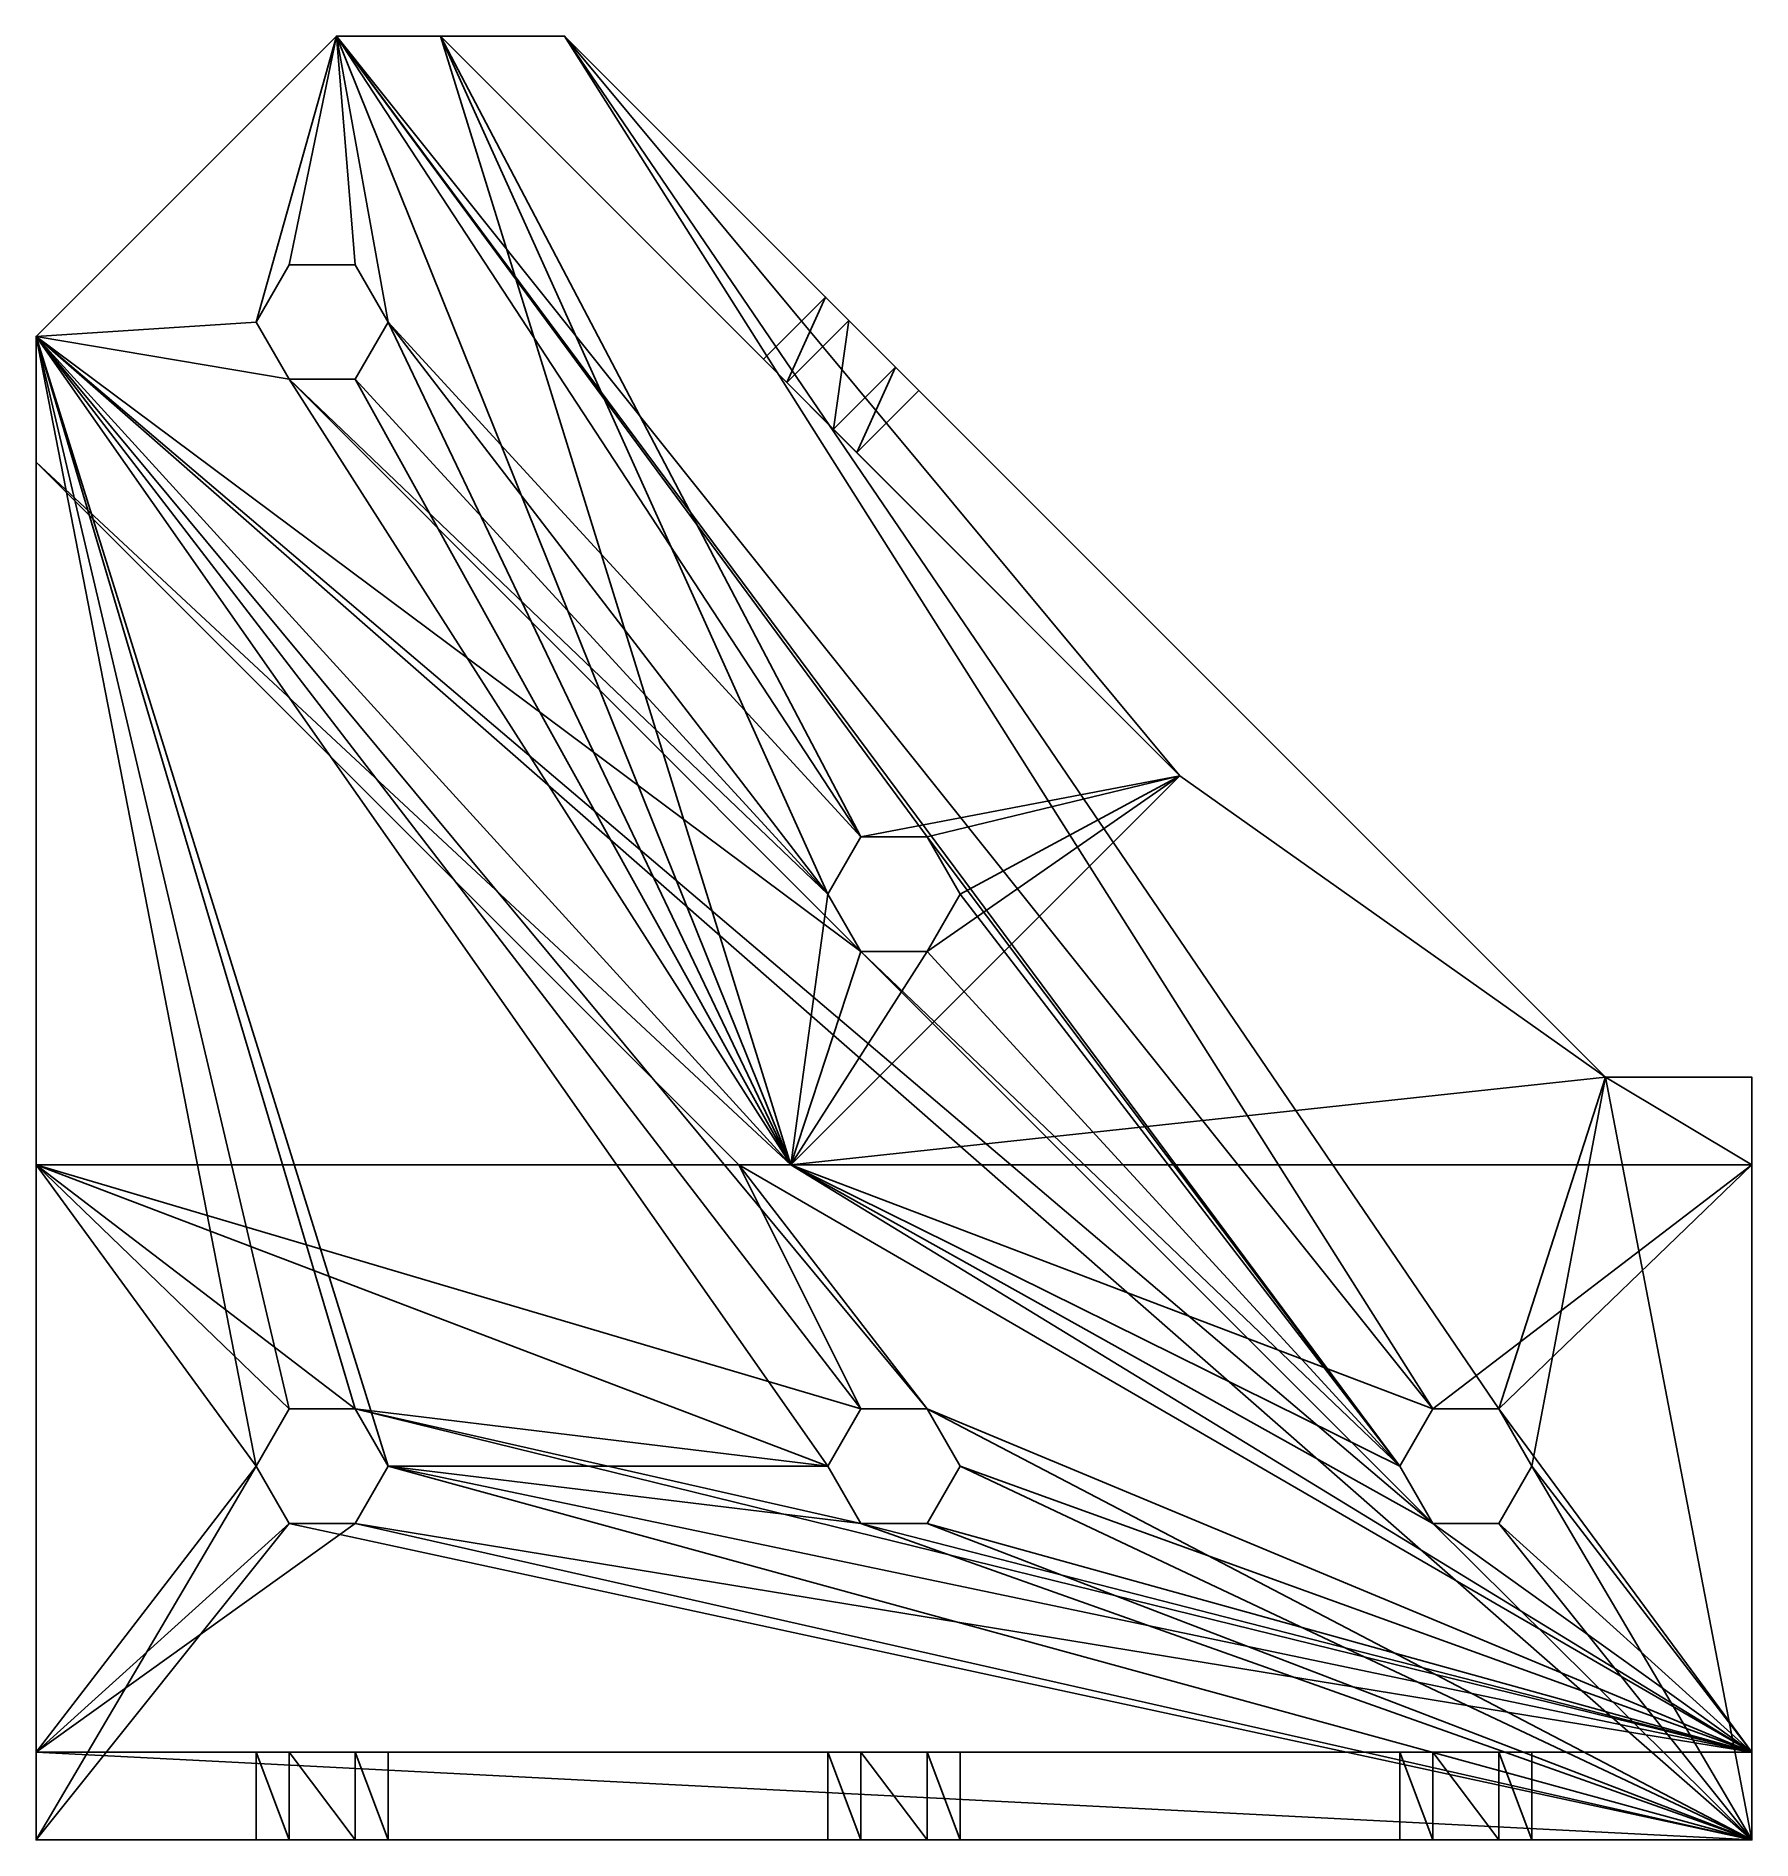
# Model space of a CAD drawing. Header units: metres. Extents: x -7.5 to 37.5, y -9.8 to 37.5.
import ezdxf

# ---------------------------------------------------------------- set-up
doc = ezdxf.new("R2010")
doc.units = ezdxf.units.M

msp = doc.modelspace()

# ---------------------------------------------------------------- linework, layer by layer
for points in [[(-1.73205, 30, -10), (-7.4999, 29.623199, -10), (0.376894, 37.5, -10)], [(-7.4999, 29.623199, -10), (-7.4999, 29.623199, -7.5), (0.376894, 37.5, -10)], [(0.376894, 37.5, -10), (-7.4999, 29.623199, -7.5), (0.376894, 37.5, -7.5)], [(0.376894, 37.5, -7.5), (-7.4999, 29.623199, -7.5), (-1.73205, 30, -7.5)], [(-0.866025, 31.5, -10), (-1.73205, 30, -10), (0.376894, 37.5, -10)], [(0.376894, 37.5, -7.5), (-1.73205, 30, -7.5), (-0.866025, 31.5, -7.5)], [(-0.866025, 31.5, -10), (0.376894, 37.5, -10), (0.866025, 31.5, -10)], [(0.376894, 37.5, -7.5), (-0.866025, 31.5, -7.5), (0.866025, 31.5, -7.5)], [(29.134001, 1.5, -10), (0.376894, 37.5, -10), (6.3587, 37.5, -10)], [(14.134, 16.5, -10), (0.376894, 37.5, -10), (15.866, 16.5, -10)], [(28.2679, 0, -10), (0.376894, 37.5, -10), (29.134001, 1.5, -10)], [(1.73205, 30, -10), (0.866025, 31.5, -10), (0.376894, 37.5, -10)], [(28.2679, 0, -10), (15.866, 16.5, -10), (0.376894, 37.5, -10)], [(14.134, 16.5, -10), (1.73205, 30, -10), (0.376894, 37.5, -10)], [(0.376894, 37.5, -10), (0.376894, 37.5, -7.5), (6.3587, 37.5, -10)], [(6.3587, 37.5, -10), (0.376894, 37.5, -7.5), (3.10646, 37.5, -7.5)], [(3.10646, 37.5, -7.5), (0.376894, 37.5, -7.5), (12.294, 7.9, -7.5)], [(0.376894, 37.5, -7.5), (1.73205, 30, -7.5), (12.294, 7.9, -7.5)], [(0.376894, 37.5, -7.5), (0.866025, 31.5, -7.5), (1.73205, 30, -7.5)], [(6.3587, 37.5, -10), (3.10646, 37.5, -7.5), (3.10646, 37.5, 7.5)], [(6.3587, 37.5, -10), (3.10646, 37.5, 7.5), (6.3587, 37.5, 7.5)], [(13.2679, 15, -7.5), (3.10646, 37.5, -7.5), (12.294, 7.9, -7.5)], [(14.134, 16.5, -7.5), (3.10646, 37.5, -7.5), (13.2679, 15, -7.5)], [(22.5, 18.106001, -7.5), (3.10646, 37.5, -7.5), (14.134, 16.5, -7.5)], [(6.3587, 37.5, 7.5), (3.10646, 37.5, 7.5), (22.5, 18.106001, 7.5)], [(12.1907, 28.415501, -1.5), (3.10646, 37.5, 7.5), (3.10646, 37.5, -7.5)], [(22.5, 18.106001, 7.5), (3.10646, 37.5, 7.5), (12.1907, 28.415501, 1.5)], [(22.5, 18.106001, -7.5), (13.4155, 27.190701, -1.5), (3.10646, 37.5, -7.5)], [(11.5784, 29.027901), (3.10646, 37.5, 7.5), (12.1907, 28.415501, -1.5)], [(13.4155, 27.190701, -1.5), (12.1907, 28.415501, -1.5), (3.10646, 37.5, -7.5)], [(12.1907, 28.415501, 1.5), (3.10646, 37.5, 7.5), (11.5784, 29.027901)], [(30.865999, 1.5, -10), (6.3587, 37.5, -10), (33.658001, 10.2, -10)], [(29.134001, 1.5, -10), (6.3587, 37.5, -10), (30.865999, 1.5, -10)], [(13.8169, 30.041599, 1.5), (6.3587, 37.5, -10), (6.3587, 37.5, 7.5)], [(33.658001, 10.2, 7.5), (33.658001, 10.2, -10), (6.3587, 37.5, 7.5)], [(15.0416, 28.8169, 1.5), (13.8169, 30.041599, 1.5), (6.3587, 37.5, 7.5)], [(13.2045, 30.653999), (6.3587, 37.5, -10), (13.8169, 30.041599, 1.5)], [(13.8169, 30.041599, -1.5), (6.3587, 37.5, -10), (13.2045, 30.653999)], [(33.658001, 10.2, -10), (6.3587, 37.5, -10), (13.8169, 30.041599, -1.5)], [(33.658001, 10.2, -10), (15.0416, 28.8169, 1.5), (6.3587, 37.5, 7.5)], [(33.658001, 10.2, 7.5), (6.3587, 37.5, 7.5), (22.5, 18.106001, 7.5)], [(-0.866025, 31.5, -10), (-0.866025, 31.5, -7.5), (-1.73205, 30, -7.5)], [(-1.73205, 30, -10), (-0.866025, 31.5, -10), (-1.73205, 30, -7.5)], [(0.866025, 31.5, -10), (0.866025, 31.5, -7.5), (-0.866025, 31.5, -7.5)], [(-0.866025, 31.5, -10), (0.866025, 31.5, -10), (-0.866025, 31.5, -7.5)], [(1.73205, 30, -7.5), (0.866025, 31.5, -7.5), (1.73205, 30, -10)], [(1.73205, 30, -10), (0.866025, 31.5, -7.5), (0.866025, 31.5, -10)], [(11.5784, 29.027901), (13.2045, 30.653999), (12.1907, 28.415501, 1.5)], [(11.5784, 29.027901), (12.1907, 28.415501, -1.5), (13.2045, 30.653999)], [(13.2045, 30.653999), (13.8169, 30.041599, 1.5), (12.1907, 28.415501, 1.5)], [(12.1907, 28.415501, -1.5), (13.8169, 30.041599, -1.5), (13.2045, 30.653999)], [(-0.866025, 28.5, -10), (-7.4999, 29.623199, -10), (-1.73205, 30, -10)], [(-1.73205, 30, -7.5), (-7.4999, 29.623199, -7.5), (-0.866025, 28.5, -7.5)], [(-1.73205, 30, -7.5), (-0.866025, 28.5, -7.5), (-0.866025, 28.5, -10)], [(-1.73205, 30, -10), (-1.73205, 30, -7.5), (-0.866025, 28.5, -10)], [(13.2679, 15, -10), (0.866025, 28.5, -10), (1.73205, 30, -10)], [(1.73205, 30, -7.5), (1.73205, 30, -10), (0.866025, 28.5, -7.5)], [(0.866025, 28.5, -7.5), (1.73205, 30, -10), (0.866025, 28.5, -10)], [(1.73205, 30, -7.5), (0.866025, 28.5, -7.5), (12.294, 7.9, -7.5)], [(13.2679, 15, -10), (1.73205, 30, -10), (14.134, 16.5, -10)], [(13.8169, 30.041599, 1.5), (13.4155, 27.190701, 1.5), (12.1907, 28.415501, 1.5)], [(12.1907, 28.415501, -1.5), (13.4155, 27.190701, -1.5), (13.8169, 30.041599, -1.5)], [(15.0416, 28.8169, 1.5), (13.4155, 27.190701, 1.5), (13.8169, 30.041599, 1.5)], [(13.4155, 27.190701, -1.5), (15.0416, 28.8169, -1.5), (13.8169, 30.041599, -1.5)], [(33.658001, 10.2, -10), (13.8169, 30.041599, -1.5), (15.0416, 28.8169, -1.5)], [(15.866, 1.5, -10), (-7.4999, 29.623199, -10), (37.500099, -9.8, -10)], [(-7.4999, -9.8, -10), (-7.4999, 29.623199, -10), (-1.73205, 0, -10)], [(0.866025, 1.5, -10), (-7.4999, 29.623199, -10), (1.73205, 0, -10)], [(-0.866025, 1.5, -10), (-7.4999, 29.623199, -10), (0.866025, 1.5, -10)], [(-1.73205, 0, -10), (-7.4999, 29.623199, -10), (-0.866025, 1.5, -10)], [(14.134, 13.5, -10), (-7.4999, 29.623199, -10), (-0.866025, 28.5, -10)], [(1.73205, 0, -10), (-7.4999, 29.623199, -10), (13.2679, 0, -10)], [(14.134, 1.5, -10), (-7.4999, 29.623199, -10), (15.866, 1.5, -10)], [(13.2679, 0, -10), (-7.4999, 29.623199, -10), (14.134, 1.5, -10)], [(29.134001, -1.5, -10), (-7.4999, 29.623199, -10), (14.134, 13.5, -10)], [(37.500099, -9.8, -10), (-7.4999, 29.623199, -10), (29.134001, -1.5, -10)], [(-7.4999, -9.8, -10), (-7.4999, -7.5, -7.5), (-7.4999, 29.623199, -10)], [(-7.4999, 26.327499, -7.5), (-7.4999, 29.623199, -10), (-7.4999, 7.9, -7.5)], [(-7.4999, -7.5, -7.5), (-7.4999, 7.9, -7.5), (-7.4999, 29.623199, -10)], [(-7.4999, 29.623199, -7.5), (-7.4999, 29.623199, -10), (-7.4999, 26.327499, -7.5)], [(-0.866025, 28.5, -7.5), (-7.4999, 29.623199, -7.5), (12.294, 7.9, -7.5)], [(-7.4999, 29.623199, -7.5), (-7.4999, 26.327499, -7.5), (12.294, 7.9, -7.5)], [(0.866025, 28.5, -10), (13.2679, 15, -10), (-0.866025, 28.5, -10)], [(14.134, 13.5, -10), (-0.866025, 28.5, -10), (13.2679, 15, -10)], [(0.866025, 28.5, -7.5), (0.866025, 28.5, -10), (-0.866025, 28.5, -7.5)], [(-0.866025, 28.5, -7.5), (0.866025, 28.5, -10), (-0.866025, 28.5, -10)], [(0.866025, 28.5, -7.5), (-0.866025, 28.5, -7.5), (12.294, 7.9, -7.5)], [(22.5, 18.106001, 7.5), (12.1907, 28.415501, 1.5), (13.4155, 27.190701, 1.5)], [(15.0416, 28.8169, 1.5), (14.0278, 26.5784), (13.4155, 27.190701, 1.5)], [(14.0278, 26.5784), (15.0416, 28.8169, -1.5), (13.4155, 27.190701, -1.5)], [(15.654, 28.2045), (14.0278, 26.5784), (15.0416, 28.8169, 1.5)], [(15.654, 28.2045), (15.0416, 28.8169, -1.5), (14.0278, 26.5784)], [(15.654, 28.2045), (15.0416, 28.8169, 1.5), (33.658001, 10.2, -10)], [(15.0416, 28.8169, -1.5), (15.654, 28.2045), (33.658001, 10.2, -10)], [(13.4155, 27.190701, -1.5), (22.5, 18.106001, -7.5), (14.0278, 26.5784)], [(22.5, 18.106001, 7.5), (13.4155, 27.190701, 1.5), (22.5, 18.106001, -7.5)], [(13.4155, 27.190701, 1.5), (14.0278, 26.5784), (22.5, 18.106001, -7.5)], [(-7.4999, 7.9, 7.5), (-7.4999, 26.327499, -7.5), (-7.4999, 7.9, -7.5)], [(-7.4999, 26.327499, -7.5), (-7.4999, 7.9, 7.5), (-7.4999, 26.327499, 7.5)], [(-7.4999, 26.327499, -7.5), (10.928, 7.9, -7.5), (12.294, 7.9, -7.5)], [(10.928, 7.9, 7.5), (10.928, 7.9, -7.5), (-7.4999, 26.327499, 7.5)], [(-7.4999, 26.327499, 7.5), (10.928, 7.9, -7.5), (-7.4999, 26.327499, -7.5)], [(-7.4999, 26.327499, 7.5), (-7.4999, 7.9, 7.5), (10.928, 7.9, 7.5)], [(22.5, 18.106001, -7.5), (15.866, 13.5, -7.5), (12.294, 7.9, -7.5)], [(12.294, 7.9, 7.5), (33.658001, 10.2, 7.5), (22.5, 18.106001, 7.5)], [(22.5, 18.106001, 7.5), (22.5, 18.106001, -7.5), (12.294, 7.9, 7.5)], [(12.294, 7.9, 7.5), (22.5, 18.106001, -7.5), (12.294, 7.9, -7.5)], [(22.5, 18.106001, -7.5), (14.134, 16.5, -7.5), (15.866, 16.5, -7.5)], [(15.866, 16.5, -7.5), (16.7321, 15, -7.5), (22.5, 18.106001, -7.5)], [(22.5, 18.106001, -7.5), (16.7321, 15, -7.5), (15.866, 13.5, -7.5)], [(14.134, 16.5, -10), (14.134, 16.5, -7.5), (13.2679, 15, -7.5)], [(13.2679, 15, -10), (14.134, 16.5, -10), (13.2679, 15, -7.5)], [(15.866, 16.5, -10), (15.866, 16.5, -7.5), (14.134, 16.5, -7.5)], [(14.134, 16.5, -10), (15.866, 16.5, -10), (14.134, 16.5, -7.5)], [(28.2679, 0, -10), (16.7321, 15, -10), (15.866, 16.5, -10)], [(16.7321, 15, -7.5), (15.866, 16.5, -7.5), (16.7321, 15, -10)], [(16.7321, 15, -10), (15.866, 16.5, -7.5), (15.866, 16.5, -10)], [(14.134, 13.5, -7.5), (13.2679, 15, -7.5), (12.294, 7.9, -7.5)], [(13.2679, 15, -7.5), (14.134, 13.5, -7.5), (14.134, 13.5, -10)], [(13.2679, 15, -10), (13.2679, 15, -7.5), (14.134, 13.5, -10)], [(28.2679, 0, -10), (15.866, 13.5, -10), (16.7321, 15, -10)], [(16.7321, 15, -7.5), (16.7321, 15, -10), (15.866, 13.5, -7.5)], [(15.866, 13.5, -7.5), (16.7321, 15, -10), (15.866, 13.5, -10)], [(15.866, 13.5, -7.5), (14.134, 13.5, -7.5), (12.294, 7.9, -7.5)], [(15.866, 13.5, -10), (28.2679, 0, -10), (14.134, 13.5, -10)], [(29.134001, -1.5, -10), (14.134, 13.5, -10), (28.2679, 0, -10)], [(15.866, 13.5, -7.5), (15.866, 13.5, -10), (14.134, 13.5, -7.5)], [(14.134, 13.5, -7.5), (15.866, 13.5, -10), (14.134, 13.5, -10)], [(12.294, 7.9, 7.5), (37.500099, 7.9, 7.5), (33.658001, 10.2, 7.5)], [(31.7321, 0, -10), (30.865999, 1.5, -10), (33.658001, 10.2, -10)], [(37.500099, -9.8, -10), (31.7321, 0, -10), (33.658001, 10.2, -10)], [(37.500099, -9.8, -10), (33.658001, 10.2, -10), (37.500099, 10.2, -10)], [(33.658001, 10.2, -10), (33.658001, 10.2, 7.5), (37.500099, 10.2, -10)], [(37.500099, 10.2, -10), (33.658001, 10.2, 7.5), (37.500099, 10.2, 7.5)], [(37.500099, 10.2, 7.5), (33.658001, 10.2, 7.5), (37.500099, 7.9, 7.5)], [(37.500099, -7.5, -7.5), (37.500099, -9.8, -10), (37.500099, 10.2, -10)], [(37.500099, 10.2, 7.5), (37.500099, 7.9, 7.5), (37.500099, 10.2, -10)], [(37.500099, 7.9, 7.5), (37.500099, 7.9, -7.5), (37.500099, 10.2, -10)], [(37.500099, 7.9, -7.5), (37.500099, -7.5, -7.5), (37.500099, 10.2, -10)], [(-7.4999, 7.9, -7.5), (-7.4999, -7.5, -7.5), (-1.73205, 0, -7.5)], [(-7.4999, 7.9, -7.5), (-1.73205, 0, -7.5), (-0.866025, 1.5, -7.5)], [(-7.4999, 7.9, -7.5), (-0.866025, 1.5, -7.5), (0.866025, 1.5, -7.5)], [(13.2679, 0, -7.5), (14.134, 1.5, -7.5), (-7.4999, 7.9, -7.5)], [(-7.4999, 7.9, -7.5), (0.866025, 1.5, -7.5), (13.2679, 0, -7.5)], [(10.928, 7.9, -7.5), (-7.4999, 7.9, -7.5), (14.134, 1.5, -7.5)], [(10.928, 7.9, -7.5), (10.928, 7.9, 7.5), (-7.4999, 7.9, 7.5)], [(-7.4999, 7.9, -7.5), (10.928, 7.9, -7.5), (-7.4999, 7.9, 7.5)], [(10.928, 7.9, -7.5), (37.500099, -7.5, -7.5), (12.294, 7.9, -7.5)], [(10.928, 7.9, -7.5), (15.866, 1.5, -7.5), (37.500099, -7.5, -7.5)], [(10.928, 7.9, -7.5), (14.134, 1.5, -7.5), (15.866, 1.5, -7.5)], [(29.134001, 1.5, -7.5), (37.500099, 7.9, -7.5), (12.294, 7.9, -7.5)], [(29.134001, -1.5, -7.5), (28.2679, 0, -7.5), (12.294, 7.9, -7.5)], [(28.2679, 0, -7.5), (29.134001, 1.5, -7.5), (12.294, 7.9, -7.5)], [(37.500099, -7.5, -7.5), (29.134001, -1.5, -7.5), (12.294, 7.9, -7.5)], [(37.500099, 7.9, -7.5), (37.500099, 7.9, 7.5), (12.294, 7.9, 7.5)], [(12.294, 7.9, -7.5), (37.500099, 7.9, -7.5), (12.294, 7.9, 7.5)], [(29.134001, 1.5, -7.5), (30.865999, 1.5, -7.5), (37.500099, 7.9, -7.5)], [(37.500099, -7.5, -7.5), (37.500099, 7.9, -7.5), (30.865999, 1.5, -7.5)], [(-0.866025, 1.5, -10), (-0.866025, 1.5, -7.5), (-1.73205, 0, -7.5)], [(-1.73205, 0, -10), (-0.866025, 1.5, -10), (-1.73205, 0, -7.5)], [(0.866025, 1.5, -10), (0.866025, 1.5, -7.5), (-0.866025, 1.5, -7.5)], [(-0.866025, 1.5, -10), (0.866025, 1.5, -10), (-0.866025, 1.5, -7.5)], [(1.73205, 0, -7.5), (0.866025, 1.5, -7.5), (1.73205, 0, -10)], [(1.73205, 0, -10), (0.866025, 1.5, -7.5), (0.866025, 1.5, -10)], [(14.134, -1.5, -7.5), (0.866025, 1.5, -7.5), (37.500099, -7.5, -7.5)], [(14.134, -1.5, -7.5), (13.2679, 0, -7.5), (0.866025, 1.5, -7.5)], [(0.866025, 1.5, -7.5), (1.73205, 0, -7.5), (37.500099, -7.5, -7.5)], [(14.134, 1.5, -10), (14.134, 1.5, -7.5), (13.2679, 0, -7.5)], [(13.2679, 0, -10), (14.134, 1.5, -10), (13.2679, 0, -7.5)], [(15.866, 1.5, -10), (15.866, 1.5, -7.5), (14.134, 1.5, -7.5)], [(14.134, 1.5, -10), (15.866, 1.5, -10), (14.134, 1.5, -7.5)], [(16.7321, 0, -10), (15.866, 1.5, -10), (37.500099, -9.8, -10)], [(16.7321, 0, -7.5), (15.866, 1.5, -7.5), (16.7321, 0, -10)], [(16.7321, 0, -10), (15.866, 1.5, -7.5), (15.866, 1.5, -10)], [(15.866, 1.5, -7.5), (16.7321, 0, -7.5), (37.500099, -7.5, -7.5)], [(29.134001, 1.5, -10), (29.134001, 1.5, -7.5), (28.2679, 0, -7.5)], [(28.2679, 0, -10), (29.134001, 1.5, -10), (28.2679, 0, -7.5)], [(30.865999, 1.5, -10), (30.865999, 1.5, -7.5), (29.134001, 1.5, -7.5)], [(29.134001, 1.5, -10), (30.865999, 1.5, -10), (29.134001, 1.5, -7.5)], [(31.7321, 0, -7.5), (30.865999, 1.5, -7.5), (31.7321, 0, -10)], [(31.7321, 0, -10), (30.865999, 1.5, -7.5), (30.865999, 1.5, -10)], [(37.500099, -7.5, -7.5), (30.865999, 1.5, -7.5), (31.7321, 0, -7.5)], [(-7.4999, -9.8, -10), (-1.73205, 0, -10), (-0.866025, -1.5, -10)], [(-1.73205, 0, -7.5), (-7.4999, -7.5, -7.5), (-0.866025, -1.5, -7.5)], [(-1.73205, 0, -7.5), (-0.866025, -1.5, -7.5), (-0.866025, -1.5, -10)], [(-1.73205, 0, -10), (-1.73205, 0, -7.5), (-0.866025, -1.5, -10)], [(1.73205, 0, -10), (37.500099, -9.8, -10), (0.866025, -1.5, -10)], [(1.73205, 0, -7.5), (1.73205, 0, -10), (0.866025, -1.5, -7.5)], [(0.866025, -1.5, -7.5), (1.73205, 0, -10), (0.866025, -1.5, -10)], [(1.73205, 0, -7.5), (0.866025, -1.5, -7.5), (37.500099, -7.5, -7.5)], [(1.73205, 0, -10), (13.2679, 0, -10), (14.134, -1.5, -10)], [(1.73205, 0, -10), (14.134, -1.5, -10), (37.500099, -9.8, -10)], [(13.2679, 0, -7.5), (14.134, -1.5, -7.5), (14.134, -1.5, -10)], [(13.2679, 0, -10), (13.2679, 0, -7.5), (14.134, -1.5, -10)], [(16.7321, 0, -10), (37.500099, -9.8, -10), (15.866, -1.5, -10)], [(16.7321, 0, -7.5), (16.7321, 0, -10), (15.866, -1.5, -7.5)], [(15.866, -1.5, -7.5), (16.7321, 0, -10), (15.866, -1.5, -10)], [(16.7321, 0, -7.5), (15.866, -1.5, -7.5), (37.500099, -7.5, -7.5)], [(28.2679, 0, -7.5), (29.134001, -1.5, -7.5), (29.134001, -1.5, -10)], [(28.2679, 0, -10), (28.2679, 0, -7.5), (29.134001, -1.5, -10)], [(31.7321, 0, -10), (37.500099, -9.8, -10), (30.865999, -1.5, -10)], [(31.7321, 0, -7.5), (31.7321, 0, -10), (30.865999, -1.5, -7.5)], [(30.865999, -1.5, -7.5), (31.7321, 0, -10), (30.865999, -1.5, -10)], [(37.500099, -7.5, -7.5), (31.7321, 0, -7.5), (30.865999, -1.5, -7.5)], [(-7.4999, -9.8, -10), (-0.866025, -1.5, -10), (37.500099, -9.8, -10)], [(0.866025, -1.5, -7.5), (-7.4999, -7.5, -7.5), (37.500099, -7.5, -7.5)], [(-0.866025, -1.5, -7.5), (-7.4999, -7.5, -7.5), (0.866025, -1.5, -7.5)], [(-0.866025, -1.5, -10), (0.866025, -1.5, -10), (37.500099, -9.8, -10)], [(0.866025, -1.5, -7.5), (0.866025, -1.5, -10), (-0.866025, -1.5, -7.5)], [(-0.866025, -1.5, -7.5), (0.866025, -1.5, -10), (-0.866025, -1.5, -10)], [(14.134, -1.5, -10), (15.866, -1.5, -10), (37.500099, -9.8, -10)], [(15.866, -1.5, -7.5), (15.866, -1.5, -10), (14.134, -1.5, -7.5)], [(14.134, -1.5, -7.5), (15.866, -1.5, -10), (14.134, -1.5, -10)], [(15.866, -1.5, -7.5), (14.134, -1.5, -7.5), (37.500099, -7.5, -7.5)], [(30.865999, -1.5, -10), (37.500099, -9.8, -10), (29.134001, -1.5, -10)], [(30.865999, -1.5, -7.5), (30.865999, -1.5, -10), (29.134001, -1.5, -7.5)], [(29.134001, -1.5, -7.5), (30.865999, -1.5, -10), (29.134001, -1.5, -10)], [(30.865999, -1.5, -7.5), (29.134001, -1.5, -7.5), (37.500099, -7.5, -7.5)], [(-7.4999, -9.8, -10), (-7.4999, -9.8, 7.5), (-7.4999, -7.5, -7.5)], [(-7.4999, -7.5, -7.5), (-7.4999, -9.8, 7.5), (-7.4999, -7.5, 7.5)], [(-7.4999, -7.5, 7.5), (-7.4999, -9.8, 7.5), (37.500099, -9.8, 7.5)], [(37.500099, -7.5, 7.5), (-7.4999, -7.5, 7.5), (37.500099, -9.8, 7.5)], [(13.2679, -7.5), (-7.4999, -7.5, 7.5), (14.134, -7.5, 1.5)], [(-0.866025, -7.5, -1.5), (37.500099, -7.5, -7.5), (-7.4999, -7.5, -7.5)], [(-7.4999, -7.5, 7.5), (-0.866025, -7.5, -1.5), (-7.4999, -7.5, -7.5)], [(-1.73205, -7.5), (-7.4999, -7.5, 7.5), (-0.866025, -7.5, 1.5)], [(14.134, -7.5, -1.5), (-7.4999, -7.5, 7.5), (13.2679, -7.5)], [(-7.4999, -7.5, 7.5), (-1.73205, -7.5), (-0.866025, -7.5, -1.5)], [(-7.4999, -7.5, 7.5), (14.134, -7.5, -1.5), (0.866025, -7.5, 1.5)], [(37.500099, -7.5, 7.5), (15.866, -7.5, 1.5), (-7.4999, -7.5, 7.5)], [(15.866, -7.5, 1.5), (14.134, -7.5, 1.5), (-7.4999, -7.5, 7.5)], [(-0.866025, -7.5, 1.5), (-7.4999, -7.5, 7.5), (0.866025, -7.5, 1.5)], [(-0.866025, -9.8, -1.5), (-0.866025, -7.5, -1.5), (-1.73205, -7.5)], [(-1.73205, -9.8), (-0.866025, -9.8, -1.5), (-1.73205, -7.5)], [(-1.73205, -7.5), (-0.866025, -7.5, 1.5), (-0.866025, -9.8, 1.5)], [(-1.73205, -9.8), (-1.73205, -7.5), (-0.866025, -9.8, 1.5)], [(0.866025, -9.8, -1.5), (0.866025, -7.5, -1.5), (-0.866025, -7.5, -1.5)], [(-0.866025, -9.8, -1.5), (0.866025, -9.8, -1.5), (-0.866025, -7.5, -1.5)], [(0.866025, -7.5, 1.5), (0.866025, -9.8, 1.5), (-0.866025, -7.5, 1.5)], [(-0.866025, -7.5, 1.5), (0.866025, -9.8, 1.5), (-0.866025, -9.8, 1.5)], [(0.866025, -7.5, -1.5), (37.500099, -7.5, -7.5), (-0.866025, -7.5, -1.5)], [(1.73205, -7.5), (0.866025, -7.5, -1.5), (1.73205, -9.8)], [(1.73205, -9.8), (0.866025, -7.5, -1.5), (0.866025, -9.8, -1.5)], [(1.73205, -7.5), (1.73205, -9.8), (0.866025, -7.5, 1.5)], [(0.866025, -7.5, 1.5), (1.73205, -9.8), (0.866025, -9.8, 1.5)], [(1.73205, -7.5), (37.500099, -7.5, -7.5), (0.866025, -7.5, -1.5)], [(0.866025, -7.5, 1.5), (37.500099, -7.5, -7.5), (1.73205, -7.5)], [(14.134, -7.5, -1.5), (37.500099, -7.5, -7.5), (0.866025, -7.5, 1.5)], [(14.134, -9.8, -1.5), (14.134, -7.5, -1.5), (13.2679, -7.5)], [(13.2679, -9.8), (14.134, -9.8, -1.5), (13.2679, -7.5)], [(13.2679, -7.5), (14.134, -7.5, 1.5), (14.134, -9.8, 1.5)], [(13.2679, -9.8), (13.2679, -7.5), (14.134, -9.8, 1.5)], [(15.866, -9.8, -1.5), (15.866, -7.5, -1.5), (14.134, -7.5, -1.5)], [(14.134, -9.8, -1.5), (15.866, -9.8, -1.5), (14.134, -7.5, -1.5)], [(15.866, -7.5, 1.5), (15.866, -9.8, 1.5), (14.134, -7.5, 1.5)], [(14.134, -7.5, 1.5), (15.866, -9.8, 1.5), (14.134, -9.8, 1.5)], [(15.866, -7.5, -1.5), (37.500099, -7.5, -7.5), (14.134, -7.5, -1.5)], [(16.7321, -7.5), (15.866, -7.5, -1.5), (16.7321, -9.8)], [(16.7321, -9.8), (15.866, -7.5, -1.5), (15.866, -9.8, -1.5)], [(16.7321, -7.5), (16.7321, -9.8), (15.866, -7.5, 1.5)], [(15.866, -7.5, 1.5), (16.7321, -9.8), (15.866, -9.8, 1.5)], [(16.7321, -7.5), (37.500099, -7.5, -7.5), (15.866, -7.5, -1.5)], [(37.500099, -7.5, 7.5), (16.7321, -7.5), (15.866, -7.5, 1.5)], [(29.134001, -7.5, -1.5), (37.500099, -7.5, -7.5), (16.7321, -7.5)], [(28.2679, -7.5), (29.134001, -7.5, -1.5), (16.7321, -7.5)], [(28.2679, -7.5), (16.7321, -7.5), (29.134001, -7.5, 1.5)], [(37.500099, -7.5, 7.5), (29.134001, -7.5, 1.5), (16.7321, -7.5)], [(29.134001, -9.8, -1.5), (29.134001, -7.5, -1.5), (28.2679, -7.5)], [(28.2679, -9.8), (29.134001, -9.8, -1.5), (28.2679, -7.5)], [(28.2679, -7.5), (29.134001, -7.5, 1.5), (29.134001, -9.8, 1.5)], [(28.2679, -9.8), (28.2679, -7.5), (29.134001, -9.8, 1.5)], [(30.865999, -9.8, -1.5), (30.865999, -7.5, -1.5), (29.134001, -7.5, -1.5)], [(29.134001, -9.8, -1.5), (30.865999, -9.8, -1.5), (29.134001, -7.5, -1.5)], [(30.865999, -7.5, 1.5), (30.865999, -9.8, 1.5), (29.134001, -7.5, 1.5)], [(29.134001, -7.5, 1.5), (30.865999, -9.8, 1.5), (29.134001, -9.8, 1.5)], [(30.865999, -7.5, -1.5), (37.500099, -7.5, -7.5), (29.134001, -7.5, -1.5)], [(37.500099, -7.5, 7.5), (30.865999, -7.5, 1.5), (29.134001, -7.5, 1.5)], [(31.7321, -7.5), (30.865999, -7.5, -1.5), (31.7321, -9.8)], [(31.7321, -9.8), (30.865999, -7.5, -1.5), (30.865999, -9.8, -1.5)], [(31.7321, -7.5), (31.7321, -9.8), (30.865999, -7.5, 1.5)], [(30.865999, -7.5, 1.5), (31.7321, -9.8), (30.865999, -9.8, 1.5)], [(30.865999, -7.5, 1.5), (37.500099, -7.5, 7.5), (31.7321, -7.5)], [(37.500099, -7.5, 7.5), (37.500099, -7.5, -7.5), (30.865999, -7.5, -1.5)], [(37.500099, -7.5, 7.5), (30.865999, -7.5, -1.5), (31.7321, -7.5)], [(37.500099, -7.5, -7.5), (37.500099, -7.5, 7.5), (37.500099, -9.8, 7.5)], [(37.500099, -9.8, 7.5), (37.500099, -9.8, -10), (37.500099, -7.5, -7.5)], [(-0.866025, -9.8, -1.5), (-7.4999, -9.8, -10), (37.500099, -9.8, -10)], [(14.134, -9.8, -1.5), (13.2679, -9.8), (-7.4999, -9.8, 7.5)], [(-7.4999, -9.8, 7.5), (-7.4999, -9.8, -10), (-0.866025, -9.8, -1.5)], [(-7.4999, -9.8, 7.5), (-0.866025, -9.8, -1.5), (-1.73205, -9.8)], [(-7.4999, -9.8, 7.5), (-1.73205, -9.8), (-0.866025, -9.8, 1.5)], [(-7.4999, -9.8, 7.5), (-0.866025, -9.8, 1.5), (0.866025, -9.8, 1.5)], [(-7.4999, -9.8, 7.5), (0.866025, -9.8, 1.5), (14.134, -9.8, -1.5)], [(14.134, -9.8, 1.5), (-7.4999, -9.8, 7.5), (13.2679, -9.8)], [(37.500099, -9.8, 7.5), (-7.4999, -9.8, 7.5), (14.134, -9.8, 1.5)], [(0.866025, -9.8, -1.5), (-0.866025, -9.8, -1.5), (37.500099, -9.8, -10)], [(1.73205, -9.8), (0.866025, -9.8, -1.5), (37.500099, -9.8, -10)], [(14.134, -9.8, -1.5), (0.866025, -9.8, 1.5), (37.500099, -9.8, -10)], [(0.866025, -9.8, 1.5), (1.73205, -9.8), (37.500099, -9.8, -10)], [(15.866, -9.8, -1.5), (14.134, -9.8, -1.5), (37.500099, -9.8, -10)], [(37.500099, -9.8, 7.5), (14.134, -9.8, 1.5), (15.866, -9.8, 1.5)], [(15.866, -9.8, 1.5), (16.7321, -9.8), (37.500099, -9.8, 7.5)], [(16.7321, -9.8), (15.866, -9.8, -1.5), (37.500099, -9.8, -10)], [(29.134001, -9.8, -1.5), (16.7321, -9.8), (37.500099, -9.8, -10)], [(28.2679, -9.8), (16.7321, -9.8), (29.134001, -9.8, -1.5)], [(29.134001, -9.8, 1.5), (16.7321, -9.8), (28.2679, -9.8)], [(37.500099, -9.8, 7.5), (16.7321, -9.8), (29.134001, -9.8, 1.5)], [(29.134001, -9.8, 1.5), (30.865999, -9.8, 1.5), (37.500099, -9.8, 7.5)], [(30.865999, -9.8, -1.5), (29.134001, -9.8, -1.5), (37.500099, -9.8, -10)], [(30.865999, -9.8, 1.5), (31.7321, -9.8), (37.500099, -9.8, 7.5)], [(31.7321, -9.8), (30.865999, -9.8, -1.5), (37.500099, -9.8, -10)], [(37.500099, -9.8, 7.5), (31.7321, -9.8), (37.500099, -9.8, -10)]]:
    msp.add_3dface(points)

doc.saveas('drawing.dxf')
